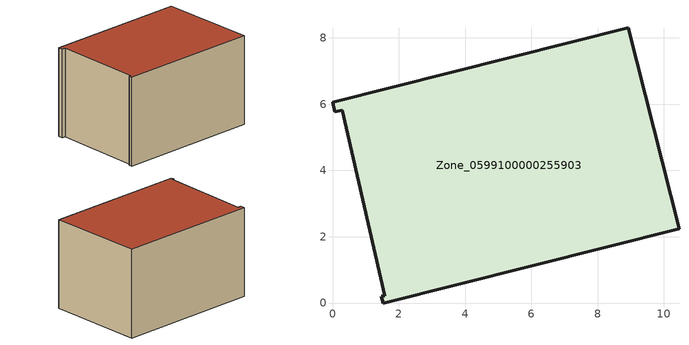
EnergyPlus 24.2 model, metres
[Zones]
Zone_0599100000255903
 floor ground (C_G): 1.53,0 1.48,0.2 1.57,0.23 0.29,5.82 0.07,5.77 0,6.06 8.93,8.3 10.46,2.24 z0
 wall outside (C_F): 1.53,0 10.46,2.24 8.93,8.3 0,6.06 0.07,5.77 0.29,5.82 1.57,0.23 1.48,0.2 1.53,0 z0:5.7
 roof outside (C_R): 1.48,0.2 1.53,0 10.46,2.24 8.93,8.3 0,6.06 0.07,5.77 0.29,5.82 1.57,0.23 z5.7
[BUILDING]
Pand.0599100000255903: North Axis=0; Terrain=City; Loads Convergence Tolerance Value=0.04; Temperature Convergence Tolerance Value=0.4; Solar Distribution=FullExterior; Maximum Number of Warmup Days=25; Minimum Number of Warmup Days=1
[Site:Location]
Rotterdam.The.Hague.AP_ZH_NLD Design_Conditions: Latitude=51.96; Longitude=4.45; Time Zone=1; Elevation=-4.5
[SITE:GROUNDTEMPERATURE:BUILDINGSURFACE]
18, 18, 18, 18, 18, 18, 18, 18, 18, 18, 18, 18
[MATERIAL] Thermal Absorptance=0.9; Solar Absorptance=0.7; Visible Absorptance=0.7
Name | Roughness | Thickness | Conductivity | Density | Specific Heat
G.TI.1946-1964 | MediumSmooth | 0.15 | 1 | 540 | 1210
F.TI.1946-1964 | Rough | 0.3 | 0.857143 | 1920 | 840
R.TI.1946-1964 | MediumRough | 0.2 | 0.277778 | 1500 | 1000
[CONSTRUCTION]
C_G: G.TI.1946-1964
C_F: F.TI.1946-1964
C_R: R.TI.1946-1964
[ZONE]
Zone_0599100000255903: Type=1; Multiplier=1; Ceiling Height=Autocalculate; Volume=Autocalculate; Floor Area=autocalculate; Part of Total Floor Area=Yes
[ZONEINFILTRATION:DESIGNFLOWRATE]
Infil_Zone_0599100000255903: Zone or ZoneList or Space or SpaceList=Zone_0599100000255903; Schedule=AlwaysOn; Design Flow Rate Calculation Method=Flow/Area; Flow Rate per Floor Area=0.003; Constant Term Coefficient=1; Temperature Term Coefficient=0; Velocity Term Coefficient=0; Velocity Squared Term Coefficient=0
[HVACTEMPLATE:ZONE:IDEALLOADSAIRSYSTEM]
Zone_0599100000255903: Maximum Heating Supply Air Temperature=50; Minimum Cooling Supply Air Temperature=13; Maximum Heating Supply Air Humidity Ratio=0.0156; Minimum Cooling Supply Air Humidity Ratio=0.0077; Heating Limit=NoLimit; Cooling Limit=NoLimit; Dehumidification Control Type=ConstantSensibleHeatRatio; Cooling Sensible Heat Ratio=0.7; Dehumidification Setpoint=60; Humidification Control Type=None; Humidification Setpoint=30; Outdoor Air Method=None; Outdoor Air Flow Rate per Person=0.00944; Outdoor Air Flow Rate per Zone Floor Area=0; Outdoor Air Flow Rate per Zone=0; Demand Controlled Ventilation Type=None; Outdoor Air Economizer Type=NoEconomizer; Heat Recovery Type=None; Sensible Heat Recovery Effectiveness=0.7; Latent Heat Recovery Effectiveness=0.65
[ZONECONTROL:THERMOSTAT]
ThermostatControl_Zone_0599100000255903: Zone or ZoneList=Zone_0599100000255903; Control Type Schedule=DualSetpointControlType; Control 1=Thermostat_Zone_0599100000255903; Temperature Difference Between Cutout And Setpoint=0
[THERMOSTATSETPOINT:DUALSETPOINT]
Thermostat_Zone_0599100000255903: Heating Setpoint Temperature Schedule=HeatingSetpoint_Zone_0599100000255903; Cooling Setpoint Temperature Schedule=CoolingSetpoint_Zone_0599100000255903
[SCHEDULE:COMPACT]
HeatingSetpoint_Zone_0599100000255903: Through: 12/31, For: AllDays, Until: 24:00, 21
CoolingSetpoint_Zone_0599100000255903: Through: 12/31, For: AllDays, Until: 24:00, 24
DualSetpointControlType: Through: 12/31, For: AllDays, Until: 24:00, 4
AlwaysOn: Through: 12/31, For: AllDays, Until: 24:00, 1
